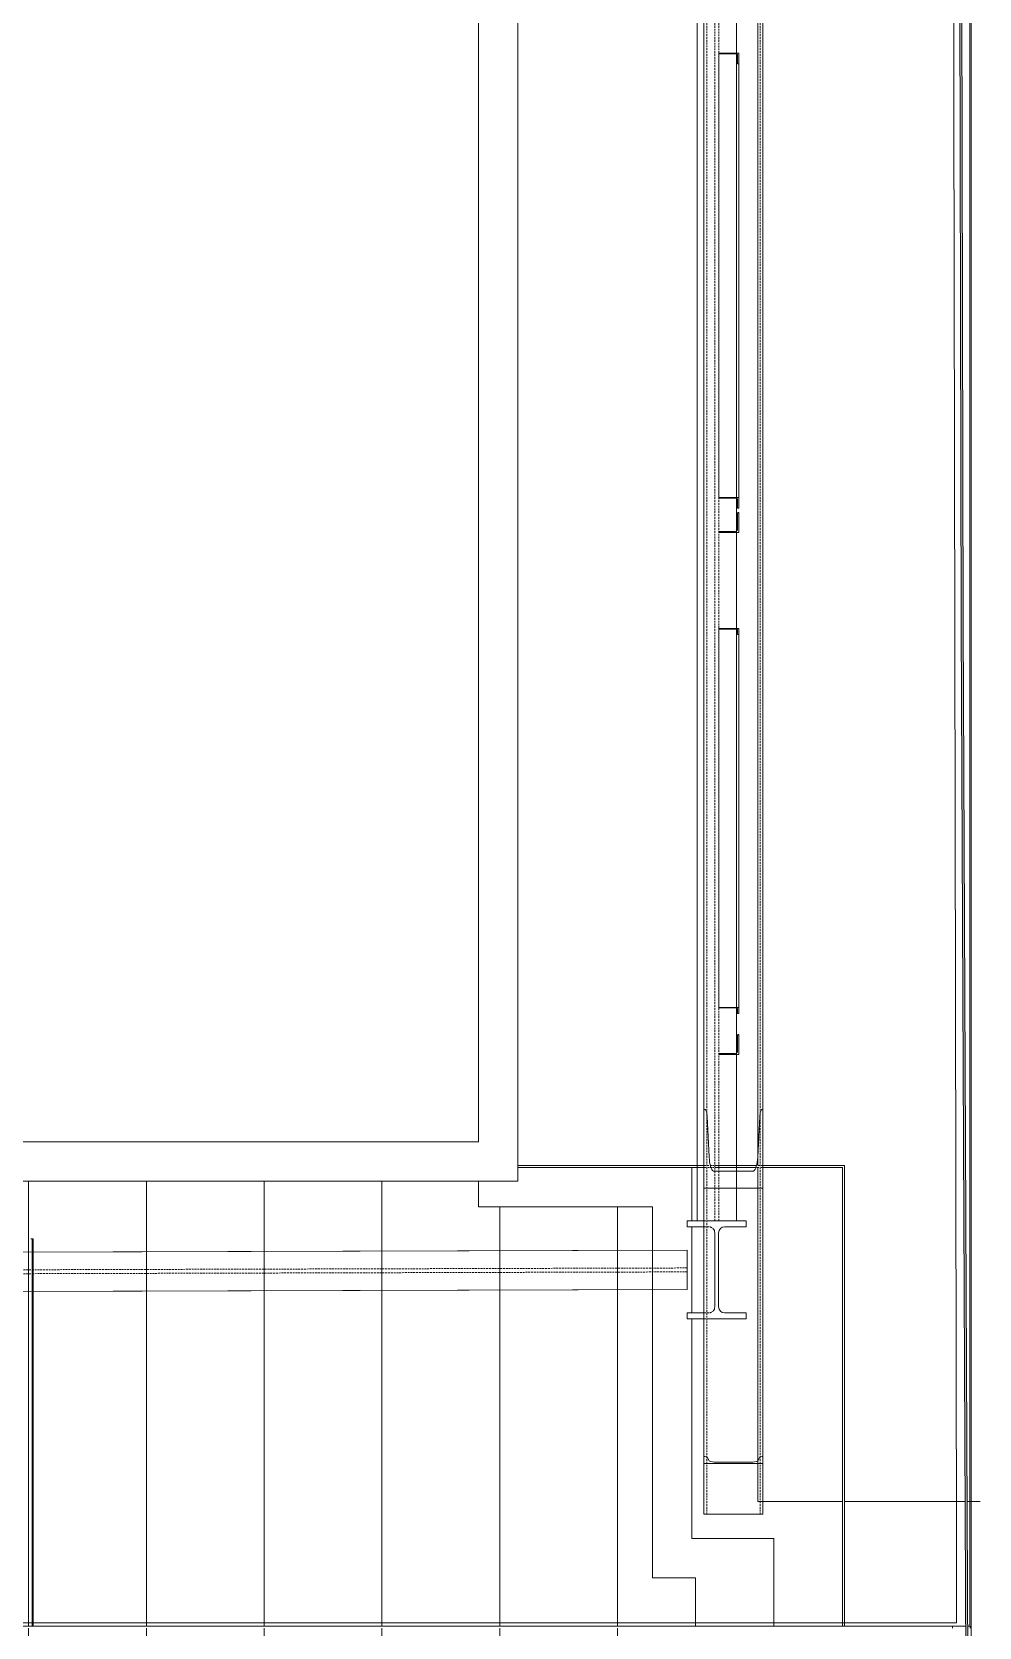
# Model space of a CAD drawing. Header units: centimetres. Extents: x -13617 to -9515, y -261 to 6553.
# Drawn here: x -12722.6 to -12481.3, y 4676.5 to 5082.7 of the extents above; entities that cross this region are included whole.
import ezdxf

# ---------------------------------------------------------------- set-up
doc = ezdxf.new("R2010")
doc.units = ezdxf.units.CM
for name, pattern in [('_Overhead', [0.47625, 0.3175, -0.15875]), ('_Overhead_2_', [0.47625, 0.3175, -0.15875]), ('Hidden', [0.714375, 0.47625, -0.238125])]:
    doc.linetypes.add(name, pattern=pattern)
for name, color, linetype, lineweight in [('A-CLNG', 7, 'Continuous', 9), ('A-CLNG-PATT', 7, 'Continuous', 9), ('A-FLOR', 7, 'Continuous', 9), ('A-GENM', 7, 'Continuous', 9), ('A-WALL', 7, 'Continuous', 9), ('A-WALL-PATT', 7, 'Continuous', 35), ('I-WALL', 7, 'Continuous', 9), ('S-BEAM', 7, 'Continuous', 9), ('S-COLS', 7, 'Continuous', 9)]:
    doc.layers.add(name, color=color, linetype=linetype, lineweight=lineweight)

# ---------------------------------------------------------------- blocks, each defined once
blk = doc.blocks.new('Costanera Perfil Z - Parametrizado - Costanera Perfil Z - Parametrizado-1749030-Planta patio maniobras')
at = {"layer": 'S-BEAM', "color": 254, "true_color": 0xcccccc}
for p, q in [((8.34, 1315.69), (8.63, 1315.69)), ((8.63, 1315.69), (8.9, 1315.69)), ((8.9, 1315.69), (8.63, 1315.69)), ((8.63, 1315.69), (8.63, 1312.28)), ((8.63, 1312.28), (8.63, 1308.89)), ((8.9, 1315.69), (8.9, 1312.28)), ((8.9, 1312.28), (8.9, 1308.89)), ((8.63, 1308.77), (8.63, 1308.46)), ((8.63, 1308.36), (8.63, 1308.13)), ((8.63, 1308.05), (8.63, 1307.9)), ((8.9, 1308.77), (8.9, 1308.46)), ((8.9, 1308.36), (8.9, 1308.13)), ((8.9, 1308.05), (8.9, 1307.9)), ((8.63, 1307.8), (8.63, 1306.78)), ((8.63, 1306.72), (8.63, 1306.57)), ((8.63, 1306.52), (8.63, 1306.28)), ((8.63, 1306.2), (8.63, 1305.89)), ((8.63, 1305.79), (8.63, 1302.28)), ((8.9, 1307.8), (8.9, 1306.78)), ((8.9, 1306.72), (8.9, 1306.57)), ((8.9, 1306.52), (8.9, 1306.28)), ((8.9, 1306.2), (8.9, 1305.89)), ((8.9, 1305.79), (8.9, 1305.43)), ((8.9, 1305.32), (8.9, 1302.28)), ((8.63, 1302.28), (8.63, 1217.84)), ((8.9, 1302.28), (8.9, 1217.84)), ((8.63, 1217.84), (8.63, 1217.04)), ((8.9, 1217.84), (8.9, 1217.04))]:
    blk.add_line(p, q, dxfattribs=at)
blk = doc.blocks.new('Costaneras Perfil C - 50 x 250-1666462-Planta patio maniobras')
at = {"layer": 'S-BEAM', "color": 254, "true_color": 0xcccccc}
for p, q in [((-3019.72, -12.2), (-1324.2, -12.2)), ((-1324.2, -12.2), (-3019.72, -12.2)), ((-3019.72, -12.5), (-1619.81, -12.5)), ((-1619.81, -12.5), (-3019.72, -12.5))]:
    blk.add_line(p, q, dxfattribs=at)
blk = doc.blocks.new('M_W Shapes - 150 x 250-V101-Planta patio maniobras')
at = {"layer": 'S-BEAM', "color": 254, "true_color": 0xcccccc}
for p, q in [((167.27, 5), (342.21, 5)), ((167.41, 5), (342.21, 5)), ((175.6, 5), (175.33, 5)), ((175.33, 5), (175.6, 5)), ((342.21, 5), (175.6, 5)), ((175.6, 5), (342.21, 5)), ((342.21, 5), (342.21, 2.48)), ((342.21, 2.48), (342.21, 5)), ((342.21, 5), (342.21, 1.1)), ((342.21, 1.1), (342.21, 5)), ((342.21, 2.48), (342.21, 0.5)), ((342.21, 2.48), (342.21, 0.5)), ((342.21, 1.08), (342.21, 0.57)), ((342.21, 0.57), (342.21, 1.08)), ((342.21, 0.5), (342.21, -0.5)), ((342.21, -0.5), (342.21, 0.5)), ((342.21, -0.5), (342.21, -0.57)), ((342.21, -0.5), (342.21, -0.57)), ((342.21, -0.57), (342.21, -5)), ((342.21, -0.57), (342.21, -0.77)), ((342.21, -0.57), (342.21, -0.77)), ((342.21, -5), (342.21, -0.57)), ((342.21, -0.77), (342.21, -1.08)), ((342.21, -0.77), (342.21, -1.08)), ((342.21, -1.08), (342.21, -2.48)), ((342.21, -1.08), (342.21, -1.49)), ((342.21, -1.49), (342.21, -2.48)), ((342.21, -5), (342.21, -2.48)), ((342.21, -2.48), (342.21, -5)), ((167.24, -5), (342.21, -5)), ((167.38, -5), (342.21, -5)), ((175.3, -5), (175.57, -5)), ((175.3, -5), (175.57, -5)), ((175.57, -5), (342.21, -5)), ((175.57, -5), (342.21, -5))]:
    blk.add_line(p, q, dxfattribs=at)
at = {"layer": 'S-BEAM', "color": 254, "linetype": 'Hidden', "true_color": 0xcccccc}
for p, q in [((342.21, 0.5), (167.26, 0.5)), ((342.21, -0.5), (167.25, -0.5))]:
    blk.add_line(p, q, dxfattribs=at)
blk = doc.blocks.new('M_W Shapes - 150 x 250-V102-Planta patio maniobras')
at = {"layer": 'S-BEAM', "color": 254, "true_color": 0xcccccc}
for p, q in [((-324.13, 5), (-324.13, 3.24)), ((-324.13, 3.24), (-324.13, 5)), ((-324.13, 5), (-324.13, 3.24)), ((-324.13, 3.24), (-324.13, 5)), ((-310.59, 5), (-324.13, 5)), ((-324.13, 5), (324.13, 5)), ((-324.13, 5), (324.13, 5)), ((-324.13, 5), (-310.59, 5)), ((324.13, 5), (-310.09, 5)), ((-310.09, 5), (324.13, 5)), ((-324.13, 3.24), (-324.13, 3.06)), ((-324.13, 3.06), (-324.13, 3.24)), ((-324.13, 3.24), (-324.13, 3.06)), ((-324.13, 3.06), (-324.13, 3.24)), ((-324.13, 3.05), (-324.13, 2.92)), ((-324.13, 2.92), (-324.13, 3.05)), ((-324.13, 3.05), (-324.13, 2.92)), ((-324.13, 2.92), (-324.13, 3.05)), ((-324.13, 2.9), (-324.13, 2.78)), ((-324.13, 2.78), (-324.13, 2.9)), ((-324.13, 2.9), (-324.13, 2.78)), ((-324.13, 2.78), (-324.13, 2.9)), ((-324.13, 2.44), (-324.13, 1.97)), ((-324.13, 1.97), (-324.13, 2.44)), ((-324.13, 1.97), (-324.13, 2.44)), ((-324.13, 1.97), (-324.13, 2.44)), ((-324.13, 1.82), (-324.13, 1.69)), ((-324.13, 1.69), (-324.13, 1.82)), ((-324.13, 1.68), (-324.13, 1.82)), ((-324.13, 1.68), (-324.13, 1.82)), ((-324.13, 1.67), (-324.13, 1.49)), ((-324.13, 1.49), (-324.13, 1.67)), ((-324.13, 1.49), (-324.13, 1.66)), ((-324.13, 1.49), (-324.13, 1.66)), ((-324.13, 1.46), (-324.13, 1.24)), ((-324.13, 1.24), (-324.13, 1.46)), ((-324.13, 1.23), (-324.13, 1.46)), ((-324.13, 1.23), (-324.13, 1.46)), ((-324.13, 1.21), (-324.13, 0.96)), ((-324.13, 0.96), (-324.13, 1.21)), ((-324.13, 0.95), (-324.13, 1.2)), ((-324.13, 1.08), (-324.13, 1.2)), ((-324.13, 0.95), (-324.13, 1.08)), ((-324.13, 0.93), (-324.13, 0.77)), ((-324.13, 0.77), (-324.13, 0.93)), ((-324.13, 0.77), (-324.13, 0.92)), ((-324.13, 0.77), (-324.13, 0.92)), ((-324.13, 0.5), (-324.13, 0.57)), ((-324.13, 0.5), (-324.13, 0.57)), ((-324.13, 0.5), (-324.13, -0.5)), ((-324.13, -0.5), (-324.13, 0.5)), ((-324.13, -0.57), (-324.13, -0.5)), ((-324.13, -0.57), (-324.13, -0.5)), ((-324.13, -0.57), (-324.13, -1.05)), ((-324.13, -0.77), (-324.13, -0.57)), ((-324.13, -0.77), (-324.13, -0.57)), ((-324.13, -1.05), (-324.13, -0.57)), ((-324.13, -1.04), (-324.13, -0.77)), ((-324.13, -1.04), (-324.13, -0.77)), ((-324.13, -1.08), (-324.13, -1.04)), ((-324.13, -1.08), (-324.13, -1.04)), ((-324.13, -1.08), (-324.13, -5)), ((-324.13, -2.48), (-324.13, -1.08)), ((-324.13, -1.97), (-324.13, -1.08)), ((-324.13, -5), (-324.13, -1.08)), ((-324.13, -2.48), (-324.13, -1.97)), ((-324.13, -5), (-324.13, -2.48)), ((-324.13, -2.48), (-324.13, -5)), ((-324.13, -5), (-311.52, -5)), ((-324.13, -5), (-311.52, -5)), ((-324.13, -5), (-311.52, -5)), ((-324.13, -5), (-311.52, -5)), ((-311.52, -5), (-281.82, -5)), ((-311.52, -5), (-281.82, -5)), ((-311.52, -5), (-310.59, -5)), ((-311.52, -5), (-310.59, -5)), ((-310.09, -5), (-281.82, -5)), ((-310.09, -5), (-281.82, -5)), ((-281.82, -5), (-281.61, -5)), ((-281.82, -5), (-281.61, -5)), ((-281.82, -5), (-281.61, -5)), ((-281.82, -5), (-281.61, -5)), ((-281.55, -5), (-281.43, -5)), ((-281.55, -5), (-281.43, -5)), ((-281.55, -5), (-281.43, -5)), ((-281.55, -5), (-281.43, -5)), ((-281.43, -5), (-269.87, -5)), ((-281.43, -5), (-269.87, -5)), ((-281.43, -5), (-269.87, -5)), ((-281.43, -5), (-269.87, -5)), ((-269.81, -5), (-173.35, -5)), ((-269.81, -5), (-173.35, -5)), ((-269.81, -5), (-173.35, -5)), ((-269.81, -5), (-173.35, -5)), ((-173.35, -5), (-148.9, -5)), ((-173.35, -5), (-148.9, -5)), ((-173.35, -5), (-148.9, -5)), ((-173.35, -5), (-148.9, -5)), ((-148.9, -5), (-148.69, -5)), ((-148.9, -5), (-148.69, -5)), ((-148.9, -5), (-148.69, -5)), ((-148.9, -5), (-148.69, -5)), ((-148.63, -5), (-148.5, -5)), ((-148.63, -5), (-148.5, -5)), ((-148.63, -5), (-148.5, -5)), ((-148.63, -5), (-148.5, -5)), ((-148.5, -5), (-140.08, -5)), ((-148.5, -5), (-140.08, -5)), ((-148.5, -5), (-140.08, -5)), ((-148.5, -5), (-140.08, -5)), ((-139.97, -5), (-26.84, -5)), ((-139.97, -5), (-26.84, -5)), ((-139.97, -5), (-26.84, -5)), ((-139.97, -5), (-26.84, -5)), ((-26.84, -5), (-15.98, -5)), ((-26.84, -5), (-15.98, -5)), ((-26.84, -5), (-15.98, -5)), ((-26.84, -5), (-15.98, -5))]:
    blk.add_line(p, q, dxfattribs=at)
at = {"layer": 'S-BEAM', "color": 254, "linetype": 'Hidden', "true_color": 0xcccccc}
for p, q in [((-311.52, 0.5), (-324.13, 0.5)), ((282.29, 0.5), (-311.52, 0.5)), ((-311.52, -0.5), (-324.13, -0.5)), ((282.29, -0.5), (-311.52, -0.5))]:
    blk.add_line(p, q, dxfattribs=at)
blk = doc.blocks.new('C Shapes - C8x16-1788137-Planta patio maniobras')
at = {"layer": 'S-BEAM', "color": 254, "true_color": 0xcccccc}
for p, q in [((-12551.37, 4808.32), (-12551.37, 5370.67)), ((-12551.37, 5370.67), (-12551.37, 4808.32)), ((-12536.37, 5370.67), (-12536.37, 4808.32)), ((-12536.37, 5370.67), (-12536.37, 4808.32)), ((-12551.37, 4718.16), (-12551.37, 4808.32)), ((-12551.37, 4808.32), (-12551.37, 4718.16)), ((-12536.37, 4808.32), (-12536.37, 4718.16)), ((-12536.37, 4808.32), (-12536.37, 4718.16)), ((-12551.37, 4705.23), (-12551.37, 4718.16)), ((-12551.37, 4718.16), (-12551.37, 4705.23)), ((-12536.37, 4718.16), (-12536.37, 4705.23)), ((-12536.37, 4718.16), (-12536.37, 4705.23)), ((-12551.37, 4705.23), (-12550.79, 4705.23)), ((-12551.2, 4705.23), (-12551.37, 4705.23)), ((-12551.2, 4705.23), (-12550.57, 4705.23)), ((-12550.57, 4705.23), (-12550.05, 4705.23)), ((-12550.05, 4705.23), (-12550.57, 4705.23)), ((-12548.8, 4705.23), (-12550.05, 4705.23)), ((-12549.97, 4705.23), (-12538, 4705.23)), ((-12538.94, 4705.23), (-12548.8, 4705.23)), ((-12537.68, 4705.23), (-12538.94, 4705.23)), ((-12537.91, 4705.23), (-12537.77, 4705.23)), ((-12537.68, 4705.23), (-12537.17, 4705.23)), ((-12537.17, 4705.23), (-12537.68, 4705.23)), ((-12537.17, 4705.23), (-12536.54, 4705.23)), ((-12536.95, 4705.23), (-12536.37, 4705.23)), ((-12536.37, 4705.23), (-12536.54, 4705.23))]:
    blk.add_line(p, q, dxfattribs=at)
at = {"layer": 'S-BEAM', "color": 254, "linetype": 'Hidden', "true_color": 0xcccccc}
for p, q in [((-12550.66, 4807.31), (-12550.66, 5371.68)), ((-12537.08, 4807.31), (-12537.08, 5371.68)), ((-12550.66, 4789.57), (-12550.66, 4807.21)), ((-12537.08, 4789.57), (-12537.08, 4807.21)), ((-12550.66, 4718.16), (-12550.66, 4789.45)), ((-12537.08, 4718.16), (-12537.08, 4789.45)), ((-12550.66, 4705.23), (-12550.66, 4718.16)), ((-12537.08, 4705.23), (-12537.08, 4718.16))]:
    blk.add_line(p, q, dxfattribs=at)
blk = doc.blocks.new('M_L Equal Angles - L51X51X3_2-V103-Planta patio maniobras')
at = {"layer": 'S-BEAM', "color": 254, "true_color": 0xcccccc}
for p, q in [((-12542.83, 4956.16), (-12542.83, 4960.13)), ((-12542.83, 4960.13), (-12542.83, 4956.16)), ((-12542.67, 4960.29), (-12542.51, 4960.29)), ((-12542.51, 4960.29), (-12542.67, 4960.29)), ((-12542.51, 4960.29), (-12542.51, 4955.21)), ((-12542.51, 4955.21), (-12542.51, 4960.29)), ((-12547.43, 4955.53), (-12543.46, 4955.53)), ((-12543.46, 4955.53), (-12547.43, 4955.53)), ((-12547.59, 4955.21), (-12547.59, 4955.37)), ((-12547.59, 4955.37), (-12547.59, 4955.21)), ((-12542.51, 4955.21), (-12547.59, 4955.21)), ((-12547.59, 4955.21), (-12542.51, 4955.21))]:
    blk.add_line(p, q, dxfattribs=at)
for centre, radius, start, end in [((-12542.67, 4960.13), 0.159, 90, 180), ((-12542.67, 4960.13), 0.159, 165, 180), ((-12542.67, 4960.13), 0.159, 90, 165), ((-12547.43, 4955.37), 0.159, 90, 180), ((-12547.43, 4955.37), 0.159, 105, 180), ((-12547.43, 4955.37), 0.159, 90, 105), ((-12543.46, 4956.16), 0.635, 270, 0), ((-12543.46, 4956.16), 0.635, 270, 315), ((-12543.46, 4956.16), 0.635, 315, 0)]:
    blk.add_arc(centre, radius, start, end, dxfattribs=at)
blk = doc.blocks.new('M_L Equal Angles - L51X51X3_2-1788159-Planta patio maniobras')
at = {"layer": 'S-BEAM', "color": 254, "true_color": 0xcccccc}
for p, q in [((-13242.79, 4823.24), (-13242.79, 4827.21)), ((-13242.79, 4827.21), (-13242.79, 4823.24)), ((-13242.63, 4827.37), (-13242.47, 4827.37)), ((-13242.47, 4827.37), (-13242.63, 4827.37)), ((-13242.47, 4827.37), (-13242.47, 4822.29)), ((-13242.47, 4822.29), (-13242.47, 4827.37)), ((-13247.55, 4822.29), (-13247.55, 4822.45)), ((-13247.55, 4822.45), (-13247.55, 4822.29)), ((-13242.47, 4822.29), (-13247.55, 4822.29)), ((-13247.55, 4822.29), (-13242.47, 4822.29)), ((-13247.39, 4822.61), (-13243.42, 4822.61)), ((-13243.42, 4822.61), (-13247.39, 4822.61))]:
    blk.add_line(p, q, dxfattribs=at)
for centre, radius, start, end in [((-13242.63, 4827.21), 0.159, 90, 180), ((-13242.63, 4827.21), 0.159, 165, 180), ((-13242.63, 4827.21), 0.159, 90, 165), ((-13247.39, 4822.45), 0.159, 90, 180), ((-13247.39, 4822.45), 0.159, 105, 180), ((-13247.39, 4822.45), 0.159, 90, 105), ((-13243.42, 4823.24), 0.635, 270, 0), ((-13243.42, 4823.24), 0.635, 270, 0)]:
    blk.add_arc(centre, radius, start, end, dxfattribs=at)
blk = doc.blocks.new('M_L Equal Angles - L51X51X3_2-1788162-Planta patio maniobras')
at = {"layer": 'S-BEAM', "color": 254, "true_color": 0xcccccc}
for p, q in [((-13247.55, 5077.19), (-13247.55, 5077.27)), ((-13247.55, 5077.27), (-13242.47, 5077.27)), ((-13247.55, 5077.27), (-13247.55, 4964.14)), ((-13243.42, 5077.1), (-13247.39, 5077.1)), ((-13242.79, 5074.66), (-13242.79, 5076.76)), ((-13242.47, 5074.57), (-13242.63, 5074.57)), ((-13242.47, 5077.27), (-13242.47, 5074.57)), ((-13242.47, 4964.14), (-13242.47, 5077.27)), ((-13242.47, 4961.44), (-13242.47, 5074.57)), ((-13242.47, 4964.14), (-13247.55, 4964.14)), ((-13247.55, 4964.14), (-13247.55, 4964.05)), ((-13247.39, 4963.97), (-13243.42, 4963.97)), ((-13242.79, 4963.63), (-13242.79, 4961.52)), ((-13242.47, 4961.44), (-13242.47, 4964.14)), ((-13242.63, 4961.44), (-13242.47, 4961.44))]:
    blk.add_line(p, q, dxfattribs=at)
for centre, major_axis, start_param, end_param in [((-13247.39, 5077.19), (0.159, 0), 3.141593, 4.712389), ((-13243.42, 5076.76), (0.635, 0), 0, 1.570796), ((-13242.63, 5074.66), (0.159, 0), 3.141593, 4.712389), ((-13247.39, 4964.05), (0.159, 0), 3.141593, 4.712389), ((-13243.42, 4963.63), (0.635, 0), 0, 1.570796), ((-13242.63, 4961.52), (0.159, 0), 3.141593, 4.712389)]:
    blk.add_ellipse(centre, major_axis=major_axis, ratio=0.531177, start_param=start_param, end_param=end_param, dxfattribs=at)
blk = doc.blocks.new('M_L Equal Angles - L51X51X3_2-1788163-Planta patio maniobras')
at = {"layer": 'S-BEAM', "color": 254, "true_color": 0xcccccc}
for p, q in [((-13247.55, 4930.71), (-13247.55, 4930.75)), ((-13247.55, 4930.75), (-13242.47, 4930.75)), ((-13247.55, 4930.75), (-13247.55, 4834.3)), ((-13243.42, 4930.66), (-13247.39, 4930.66)), ((-13242.79, 4929.28), (-13242.79, 4930.47)), ((-13242.47, 4929.24), (-13242.63, 4929.24)), ((-13242.47, 4930.75), (-13242.47, 4929.24)), ((-13242.47, 4834.3), (-13242.47, 4930.75)), ((-13242.47, 4832.78), (-13242.47, 4929.24)), ((-13242.47, 4834.3), (-13247.55, 4834.3)), ((-13247.55, 4834.3), (-13247.55, 4834.26)), ((-13247.39, 4834.21), (-13243.42, 4834.21)), ((-13242.79, 4834.02), (-13242.79, 4832.83)), ((-13242.47, 4832.78), (-13242.47, 4834.3)), ((-13242.63, 4832.78), (-13242.47, 4832.78))]:
    blk.add_line(p, q, dxfattribs=at)
for centre, major_axis, start_param, end_param in [((-13247.39, 4930.71), (0.159, 0), 3.141593, 4.712389), ((-13243.42, 4930.47), (0.635, 0), 0, 1.570796), ((-13242.63, 4929.28), (0.159, 0), 3.141593, 4.712389), ((-13247.39, 4834.26), (0.159, 0), 3.141593, 4.712389), ((-13243.42, 4834.02), (0.635, 0), 0, 1.570796), ((-13242.63, 4832.83), (0.159, 0), 3.141593, 4.712389)]:
    blk.add_ellipse(centre, major_axis=major_axis, ratio=0.299116, start_param=start_param, end_param=end_param, dxfattribs=at)
blk = doc.blocks.new('M_W Shapes - 150 x 250-V109-Planta patio maniobras')
at = {"layer": 'S-BEAM', "color": 254, "true_color": 0xcccccc}
for p, q in [((342.21, 5), (7.9, 5)), ((7.9, 5), (342.21, 5)), ((7.9, 5), (342.21, 5)), ((7.9, 5), (342.21, 5)), ((342.21, 5), (342.21, 2.48)), ((342.21, 2.48), (342.21, 5)), ((342.21, 5), (342.21, -5)), ((342.21, 1.1), (342.21, 5)), ((342.21, 2.48), (342.21, 0.5)), ((342.21, 2.48), (342.21, 0.5)), ((342.21, 0.57), (342.21, 1.08)), ((342.21, -0.5), (342.21, 0.5)), ((342.21, -0.5), (342.21, -2.48)), ((342.21, -0.5), (342.21, -2.48)), ((342.21, -5), (342.21, -0.57)), ((342.21, -5), (342.21, -2.48)), ((342.21, -2.48), (342.21, -5)), ((7.88, -5), (342.21, -5)), ((7.88, -5), (342.21, -5)), ((7.88, -5), (342.21, -5)), ((7.88, -5), (342.21, -5))]:
    blk.add_line(p, q, dxfattribs=at)
at = {"layer": 'S-BEAM', "color": 254, "linetype": 'Hidden', "true_color": 0xcccccc}
for p, q in [((342.21, 0.5), (7.89, 0.5)), ((342.21, -0.5), (7.89, -0.5))]:
    blk.add_line(p, q, dxfattribs=at)
blk = doc.blocks.new('M_W Shapes - 150 x 250-V110-Planta patio maniobras')
at = {"layer": 'S-BEAM', "color": 254, "true_color": 0xcccccc}
for p, q in [((-324.13, 5), (-324.13, 3.24)), ((-324.13, 3.24), (-324.13, 5)), ((-324.13, 5), (-324.13, 3.24)), ((-324.13, 3.24), (-324.13, 5)), ((324.13, 5), (-324.13, 5)), ((-324.13, 5), (324.13, 5)), ((-324.13, 5), (324.13, 5)), ((-324.13, 5), (324.13, 5)), ((-324.13, 3.24), (-324.13, 3.06)), ((-324.13, 3.06), (-324.13, 3.24)), ((-324.13, 3.24), (-324.13, 3.06)), ((-324.13, 3.06), (-324.13, 3.24)), ((-324.13, 3.05), (-324.13, 2.92)), ((-324.13, 2.92), (-324.13, 3.05)), ((-324.13, 3.05), (-324.13, 2.92)), ((-324.13, 2.92), (-324.13, 3.05)), ((-324.13, 2.9), (-324.13, 2.78)), ((-324.13, 2.78), (-324.13, 2.9)), ((-324.13, 2.9), (-324.13, 2.78)), ((-324.13, 2.78), (-324.13, 2.9)), ((-324.13, 2.44), (-324.13, 1.97)), ((-324.13, 1.92), (-324.13, 2.44)), ((-324.13, 1.97), (-324.13, 2.44)), ((-324.13, 1.97), (-324.13, 2.44)), ((-324.13, 1.82), (-324.13, 1.69)), ((-324.13, 1.69), (-324.13, 1.82)), ((-324.13, 1.68), (-324.13, 1.82)), ((-324.13, 1.68), (-324.13, 1.82)), ((-324.13, 1.67), (-324.13, 1.49)), ((-324.13, 1.49), (-324.13, 1.67)), ((-324.13, 1.49), (-324.13, 1.66)), ((-324.13, 1.49), (-324.13, 1.66)), ((-324.13, 1.46), (-324.13, 1.24)), ((-324.13, 1.24), (-324.13, 1.46)), ((-324.13, 1.23), (-324.13, 1.46)), ((-324.13, 1.23), (-324.13, 1.46)), ((-324.13, 1.21), (-324.13, 0.96)), ((-324.13, 0.96), (-324.13, 1.21)), ((-324.13, 0.95), (-324.13, 1.2)), ((-324.13, 1.08), (-324.13, 1.2)), ((-324.13, 0.95), (-324.13, 1.08)), ((-324.13, 0.93), (-324.13, 0.77)), ((-324.13, -5), (-324.13, 0.93)), ((-324.13, 0.77), (-324.13, 0.92)), ((-324.13, 0.77), (-324.13, 0.92)), ((-324.13, 0.5), (-324.13, 0.57)), ((-324.13, 0.5), (-324.13, 0.57)), ((-324.13, 0.5), (-324.13, -0.5)), ((-324.13, -0.57), (-324.13, -0.5)), ((-324.13, -0.57), (-324.13, -0.5)), ((-324.13, -0.57), (-324.13, -1.05)), ((-324.13, -0.77), (-324.13, -0.57)), ((-324.13, -0.77), (-324.13, -0.57)), ((-324.13, -1.04), (-324.13, -0.77)), ((-324.13, -1.04), (-324.13, -0.77)), ((-324.13, -1.08), (-324.13, -1.04)), ((-324.13, -1.08), (-324.13, -1.04)), ((-324.13, -1.08), (-324.13, -5)), ((-324.13, -1.97), (-324.13, -1.08)), ((-324.13, -1.49), (-324.13, -1.08)), ((-324.13, -1.97), (-324.13, -1.49)), ((-324.13, -2.48), (-324.13, -1.97)), ((-324.13, -2.48), (-324.13, -1.97)), ((-324.13, -5), (-324.13, -2.48)), ((-324.13, -2.48), (-324.13, -5)), ((-324.13, -5), (-311.52, -5)), ((-324.13, -5), (-311.52, -5)), ((-324.13, -5), (-311.52, -5)), ((-324.13, -5), (-311.52, -5)), ((-311.52, -5), (-281.82, -5)), ((-311.52, -5), (-281.82, -5)), ((-311.52, -5), (-281.82, -5)), ((-311.52, -5), (-281.82, -5)), ((-281.82, -5), (-281.61, -5)), ((-281.82, -5), (-281.61, -5)), ((-281.82, -5), (-281.61, -5)), ((-281.82, -5), (-281.61, -5)), ((-281.55, -5), (-281.43, -5)), ((-281.55, -5), (-281.43, -5)), ((-281.55, -5), (-281.43, -5)), ((-281.55, -5), (-281.43, -5)), ((-281.43, -5), (-269.87, -5)), ((-281.43, -5), (-269.87, -5)), ((-281.43, -5), (-269.87, -5)), ((-281.43, -5), (-269.87, -5)), ((-269.81, -5), (-173.35, -5)), ((-269.81, -5), (-173.35, -5)), ((-269.81, -5), (-173.35, -5)), ((-269.81, -5), (-173.35, -5)), ((-173.35, -5), (-148.9, -5)), ((-173.35, -5), (-148.9, -5)), ((-173.35, -5), (-148.9, -5)), ((-173.35, -5), (-148.9, -5)), ((-148.9, -5), (-148.69, -5)), ((-148.9, -5), (-148.69, -5)), ((-148.9, -5), (-148.69, -5)), ((-148.9, -5), (-148.69, -5)), ((-148.63, -5), (-148.5, -5)), ((-148.63, -5), (-148.5, -5)), ((-148.63, -5), (-148.5, -5)), ((-148.63, -5), (-148.5, -5)), ((-148.5, -5), (-140.08, -5)), ((-148.5, -5), (-140.08, -5)), ((-148.5, -5), (-140.08, -5)), ((-148.5, -5), (-140.08, -5)), ((-139.97, -5), (-26.84, -5)), ((-139.97, -5), (-26.84, -5)), ((-139.97, -5), (-26.84, -5)), ((-139.97, -5), (-26.84, -5)), ((-26.84, -5), (-15.98, -5)), ((-26.84, -5), (-15.98, -5)), ((-26.84, -5), (-15.98, -5)), ((-26.84, -5), (-15.98, -5))]:
    blk.add_line(p, q, dxfattribs=at)
at = {"layer": 'S-BEAM', "color": 254, "linetype": 'Hidden', "true_color": 0xcccccc}
for p, q in [((-311.52, 0.5), (-324.13, 0.5)), ((282.29, 0.5), (-311.52, 0.5)), ((-311.52, -0.5), (-324.13, -0.5)), ((282.29, -0.5), (-311.52, -0.5))]:
    blk.add_line(p, q, dxfattribs=at)
blk = doc.blocks.new('PQ_RVR_EST-01_ZZ_ZZ_MO_T_A_rvt-1-Planta patio maniobras')
at = {"layer": 'S-BEAM', "color": 254, "lineweight": 18, "true_color": 0xcccccc}
for p, q in [((-12551.2, 4808.32), (-12551.37, 4808.32)), ((-12551.37, 4808.32), (-12551.37, 4788.26)), ((-12550.05, 4796.14), (-12550.57, 4806.54)), ((-12537.17, 4806.54), (-12537.68, 4796.14)), ((-12536.37, 4808.32), (-12536.54, 4808.32)), ((-12536.37, 4788.26), (-12536.37, 4808.32)), ((-12538.94, 4792.59), (-12548.8, 4792.59)), ((-12551.37, 4788.26), (-12536.37, 4788.26))]:
    blk.add_line(p, q, dxfattribs=at)
at = {"layer": 'S-BEAM', "color": 254, "true_color": 0xcccccc}
for p, q in [((-12551.37, 4808.32), (-12551.37, 4719.95)), ((-12536.37, 4808.32), (-12536.37, 4719.95)), ((-12551.37, 4788.26), (-12551.37, 4718.16)), ((-12536.37, 4718.16), (-12536.37, 4788.26)), ((-12551.37, 4718.16), (-12551.37, 4719.95)), ((-12551.37, 4719.95), (-12551.2, 4719.95)), ((-12536.54, 4719.95), (-12536.37, 4719.95)), ((-12536.37, 4719.95), (-12536.37, 4718.16)), ((-12536.37, 4718.16), (-12551.37, 4718.16)), ((-12550.57, 4719.79), (-12550.05, 4718.86)), ((-12548.8, 4718.55), (-12538.94, 4718.55)), ((-12537.68, 4718.86), (-12537.17, 4719.79))]:
    blk.add_line(p, q, dxfattribs=at)
at = {"layer": 'S-BEAM', "color": 254, "lineweight": 18, "true_color": 0xcccccc, "flags": 128}
for points in [[(-12550.57, 4806.54), (-12550.59, 4806.86), (-12550.63, 4807.17), (-12550.69, 4807.45), (-12550.75, 4807.7), (-12550.83, 4807.91), (-12550.91, 4808.09), (-12551, 4808.21), (-12551.1, 4808.29), (-12551.2, 4808.32)], [(-12536.54, 4808.32), (-12536.64, 4808.29), (-12536.73, 4808.21), (-12536.83, 4808.09), (-12536.91, 4807.91), (-12536.99, 4807.7), (-12537.05, 4807.45), (-12537.1, 4807.17), (-12537.14, 4806.86), (-12537.17, 4806.54)], [(-12548.8, 4792.59), (-12548.99, 4792.64), (-12549.19, 4792.79), (-12549.37, 4793.05), (-12549.54, 4793.39), (-12549.69, 4793.82), (-12549.82, 4794.32), (-12549.93, 4794.89), (-12550, 4795.5), (-12550.05, 4796.14)], [(-12537.68, 4796.14), (-12537.73, 4795.5), (-12537.81, 4794.89), (-12537.91, 4794.32), (-12538.04, 4793.82), (-12538.2, 4793.39), (-12538.37, 4793.05), (-12538.55, 4792.79), (-12538.74, 4792.64), (-12538.94, 4792.59)]]:
    blk.add_lwpolyline(points, dxfattribs=at)
at = {"layer": 'S-BEAM', "color": 254, "true_color": 0xcccccc}
for centre, major_axis, start_param, end_param in [((-12551.2, 4719.76), (0.636, 0), 0.165108, 1.570796), ((-12536.54, 4719.76), (0.636, 0), 1.570796, 2.976485), ((-12548.8, 4718.93), (1.27, 0), 3.306701, 4.712389), ((-12538.94, 4718.93), (1.27, 0), 4.712389, 6.118077)]:
    blk.add_ellipse(centre, major_axis=major_axis, ratio=0.299116, start_param=start_param, end_param=end_param, dxfattribs=at)
at = {"layer": 'S-COLS', "color": 253, "true_color": 0xaaaaaa}
for p, q in [((-12555.63, 4779.98), (-12551.37, 4779.98)), ((-12555.63, 4778.44), (-12555.63, 4779.98)), ((-12551.37, 4778.44), (-12555.63, 4778.44)), ((-12554.51, 4779.98), (-12553.13, 4779.98)), ((-12553.13, 4779.98), (-12551.37, 4779.98)), ((-12551.37, 4779.98), (-12551.2, 4779.98)), ((-12551.37, 4779.98), (-12551.2, 4779.98)), ((-12551.2, 4778.44), (-12551.37, 4778.44)), ((-12551.18, 4779.98), (-12551.05, 4779.98)), ((-12551.18, 4779.98), (-12551.05, 4779.98)), ((-12551.05, 4778.44), (-12551.18, 4778.44)), ((-12551.04, 4779.98), (-12550.91, 4779.98)), ((-12551.04, 4779.98), (-12550.91, 4779.98)), ((-12550.91, 4778.44), (-12551.04, 4778.44)), ((-12550.57, 4779.98), (-12550.1, 4779.98)), ((-12550.57, 4779.98), (-12550.05, 4779.98)), ((-12550.15, 4778.44), (-12550.57, 4778.44)), ((-12549.95, 4779.98), (-12549.82, 4779.98)), ((-12549.95, 4779.98), (-12549.82, 4779.98)), ((-12549.8, 4779.98), (-12549.62, 4779.98)), ((-12549.8, 4779.98), (-12549.62, 4779.98)), ((-12549.6, 4779.98), (-12549.37, 4779.98)), ((-12549.6, 4779.98), (-12549.37, 4779.98)), ((-12549.34, 4779.98), (-12549.09, 4779.98)), ((-12549.34, 4779.98), (-12549.09, 4779.98)), ((-12549.06, 4779.98), (-12548.9, 4779.98)), ((-12549.06, 4779.98), (-12540.63, 4779.98)), ((-12548.63, 4779.98), (-12547.63, 4779.98)), ((-12548.63, 4758.04), (-12548.63, 4776.92)), ((-12547.64, 4776.92), (-12547.64, 4758.04)), ((-12547.57, 4779.98), (-12547.08, 4779.98)), ((-12547.05, 4779.98), (-12543.13, 4779.98)), ((-12540.63, 4778.44), (-12546.12, 4778.44)), ((-12543.13, 4779.98), (-12540.63, 4779.98)), ((-12540.63, 4779.98), (-12540.63, 4778.44)), ((-12555.63, 4756.52), (-12551.37, 4756.52)), ((-12555.63, 4754.98), (-12555.63, 4756.52)), ((-12551.37, 4756.52), (-12551.2, 4756.52)), ((-12551.19, 4756.52), (-12551.05, 4756.52)), ((-12551.04, 4756.52), (-12550.91, 4756.52)), ((-12550.57, 4756.52), (-12550.15, 4756.52)), ((-12546.12, 4756.52), (-12540.63, 4756.52)), ((-12540.63, 4756.52), (-12540.63, 4754.98)), ((-12551.37, 4754.98), (-12555.63, 4754.98)), ((-12551.2, 4754.98), (-12551.37, 4754.98)), ((-12551.05, 4754.98), (-12551.19, 4754.98)), ((-12550.91, 4754.98), (-12551.04, 4754.98)), ((-12550.05, 4754.98), (-12550.57, 4754.98)), ((-12549.82, 4754.98), (-12549.96, 4754.98)), ((-12549.62, 4754.98), (-12549.81, 4754.98)), ((-12549.37, 4754.98), (-12549.6, 4754.98)), ((-12549.09, 4754.98), (-12549.35, 4754.98)), ((-12540.63, 4754.98), (-12549.07, 4754.98))]:
    blk.add_line(p, q, dxfattribs=at)
for centre, start, end in [((-12550.15, 4776.92), 77.1351, 82.3818), ((-12550.15, 4776.92), 69.1246, 76.3729), ((-12550.15, 4776.92), 60, 68.1944), ((-12550.15, 4776.92), 44.0397, 57.669), ((-12550.15, 4776.92), 0, 42.5332), ((-12546.12, 4776.92), 90, 180), ((-12550.15, 4758.04), 277.4536, 282.8649), ((-12550.15, 4758.04), 283.4005, 290.8754), ((-12550.15, 4758.04), 291.5302, 300), ((-12550.15, 4758.04), 301.911, 315.9603), ((-12550.15, 4758.04), 317.0341, 0), ((-12546.12, 4758.04), 180, 270)]:
    blk.add_arc(centre, 1.52, start, end, dxfattribs=at)
at = {"layer": 'S-BEAM', "color": 254, "linetype": '_Overhead', "lineweight": 9, "true_color": 0xd4d4d4}
for name, p, rotation in [('Costaneras Perfil C - 50 x 250-1666462-Planta patio maniobras', (-12471.13, 3056.96), 270), ('M_W Shapes - 150 x 250-V102-Planta patio maniobras', (-12548.13, 5104.11), 89.99999999999986), ('M_W Shapes - 150 x 250-V110-Planta patio maniobras', (-12548.13, 5104.11), 89.99999999999986), ('M_W Shapes - 150 x 250-V101-Planta patio maniobras', (-12897.86, 4766.53), 0.1557669923510719), ('M_W Shapes - 150 x 250-V109-Planta patio maniobras', (-12897.86, 4766.53), 0.1557669923510719)]:
    blk.add_blockref(name, p, dxfattribs=dict(at, rotation=rotation))
for name, p in [('C Shapes - C8x16-1788137-Planta patio maniobras', (0, 0)), ('M_L Equal Angles - L51X51X3_2-1788162-Planta patio maniobras', (699.96, 0)), ('M_L Equal Angles - L51X51X3_2-V103-Planta patio maniobras', (0, 0)), ('M_L Equal Angles - L51X51X3_2-1788163-Planta patio maniobras', (699.96, 0)), ('M_L Equal Angles - L51X51X3_2-1788159-Planta patio maniobras', (699.96, 0)), ('Costanera Perfil Z - Parametrizado - Costanera Perfil Z - Parametrizado-1749030-Planta patio maniobras', (-12731.18, 3459.72))]:
    blk.add_blockref(name, p, dxfattribs=at)
blk = doc.blocks.new('Generic Models 1 - Generic Models 1-1805179-Planta patio maniobras')
at = {"layer": 'A-GENM', "color": 254, "true_color": 0xd4d4d4}
for p, q in [((-12537.67, 4796.49), (-12537.67, 5382.49)), ((-12537.67, 4794.02), (-12537.67, 4796.49)), ((-12537.67, 4718.16), (-12537.67, 4793.52)), ((-12537.67, 4708.51), (-12537.67, 4718.16))]:
    blk.add_line(p, q, dxfattribs=at)
for points in [[(-12537.13, 4708.51), (-12537.31, 4708.51), (-12537.49, 4708.51), (-12537.67, 4708.51)], [(-12536.77, 4708.51), (-12536.81, 4708.51), (-12536.86, 4708.51), (-12536.9, 4708.51)], [(-12536.47, 4708.51), (-12536.57, 4708.51), (-12536.67, 4708.51), (-12536.77, 4708.51)], [(-12536.29, 4708.51), (-12536.35, 4708.51), (-12536.41, 4708.51), (-12536.47, 4708.51)], [(-12483.64, 4708.51), (-12483.9, 4708.51), (-12484.15, 4708.51), (-12484.4, 4708.51)], [(-12481.06, 4708.51), (-12481.93, 4708.51), (-12482.79, 4708.51), (-12483.64, 4708.51)]]:
    blk.add_open_spline(points, degree=3, dxfattribs=at)
for points, knots in [([(-12516.02, 4708.51), (-12517.26, 4708.51), (-12520.11, 4708.51), (-12524.93, 4708.51), (-12530.39, 4708.51), (-12534.39, 4708.51), (-12536.29, 4708.51)], [1.0063828, 1.0063828, 1.0063828, 1.0063828, 1.0863956, 1.1851589, 1.2839221, 1.3637213, 1.3637213, 1.3637213, 1.3637213]), ([(-12487.07, 4708.51), (-12488.67, 4708.51), (-12492.07, 4708.51), (-12496.17, 4708.51), (-12499.46, 4708.51), (-12502.63, 4708.51), (-12505.62, 4708.51), (-12508.54, 4708.51), (-12511.45, 4708.51), (-12513.77, 4708.51), (-12515.41, 4708.51), (-12515.54, 4708.51)], [0.4074528, 0.4074528, 0.4074528, 0.4074528, 0.4938162, 0.5925794, 0.6419611, 0.6913427, 0.7901059, 0.8394875, 0.8888692, 0.9876324, 0.9959137, 0.9959137, 0.9959137, 0.9959137]), ([(-12484.9, 4708.51), (-12485.39, 4708.51), (-12486.08, 4708.51), (-12486.77, 4708.51), (-12486.97, 4708.51)], [0.36884034, 0.36884034, 0.36884034, 0.36884034, 0.39505296, 0.40579383, 0.40579383, 0.40579383, 0.40579383])]:
    blk.add_open_spline(points, degree=3, knots=knots, dxfattribs=at)
blk = doc.blocks.new('PQ_RVR_ARQ-01_ZZ_ZZ_MO_T_A_rvt-1-Planta patio maniobras')
at = {"layer": 'A-CLNG-PATT', "lineweight": 18, "true_color": 0xd4d4d4}
h = blk.add_hatch(dxfattribs=at)
h.set_pattern_fill('FP_3', color=254, style=0, pattern_type=2)
h.set_pattern_definition([(90, (-11553.432, 3523.523), (-30, 2e-15), [])])
h.paths.add_polyline_path([(-13246.77, 4381.45), (-12553.55, 4389.14), (-12553.55, 4676.26), (-13248.53, 4676.26), (-13247.09, 4434.9)])
h.paths.add_polyline_path([(-13155.72, 4676.76), (-12553.55, 4676.76), (-12553.55, 4689.06), (-12564.51, 4689.06), (-12564.51, 4783.52), (-12608.79, 4783.52), (-12608.79, 4790.09), (-13199.05, 4790.09), (-13199.05, 4777.21), (-13240.09, 4777.21), (-13240.09, 4776.54), (-13245.58, 4776.54), (-13246.34, 4776.33), (-13246.89, 4775.78), (-13247.1, 4775.02), (-13247.1, 4756.14), (-13246.89, 4755.38), (-13246.34, 4754.82), (-13245.58, 4754.62), (-13240.09, 4754.62), (-13240.09, 4753.08), (-13248.99, 4753.08), (-13248.54, 4676.76), (-13211.16, 4676.76)])
h.paths.add_polyline_path([(-13249, 4754.78), (-13248.76, 4754.91), (-13248.29, 4755.38), (-13248.09, 4756.14), (-13248.09, 4775.02), (-13248.29, 4775.78), (-13249.05, 4776.39), (-13249.13, 4776.33), (-13249, 4754.79)])
at = {"layer": 'A-WALL-PATT', "lineweight": 9, "true_color": 0xdddddd}
for points in [[(-12485.88, 4931.79), (-12485.38, 4931.8), (-12485.95, 5238.21), (-12486.45, 5238.21), (-12485.89, 4935.39)], [(-12484.26, 4571.66), (-12483.76, 4571.66), (-12485.38, 4931.8), (-12485.88, 4931.79), (-12484.55, 4635.09)]]:
    blk.add_hatch(color=254, dxfattribs=at).paths.add_polyline_path(points)
at = {"layer": 'A-CLNG', "color": 254, "lineweight": 18, "true_color": 0xd4d4d4}
for p, q in [((-12608.79, 4783.52), (-12608.79, 4790.09)), ((-12564.51, 4783.52), (-12608.79, 4783.52)), ((-12564.51, 4772.43), (-12564.51, 4783.52)), ((-12564.51, 4769.41), (-12564.51, 4772.43)), ((-12564.51, 4768.93), (-12564.51, 4769.4)), ((-12564.51, 4768.56), (-12564.51, 4768.92)), ((-12564.51, 4768.2), (-12564.51, 4768.51)), ((-12564.51, 4768), (-12564.51, 4768.2)), ((-12564.51, 4766.93), (-12564.51, 4767.93)), ((-12564.51, 4766.67), (-12564.51, 4766.87)), ((-12564.51, 4766.36), (-12564.51, 4766.67)), ((-12564.51, 4765.95), (-12564.51, 4766.35)), ((-12564.51, 4765.47), (-12564.51, 4765.94)), ((-12564.51, 4764.96), (-12564.51, 4765.47)), ((-12564.51, 4762.43), (-12564.51, 4764.95)), ((-12564.51, 4689.06), (-12564.51, 4762.43)), ((-12553.55, 4689.06), (-12564.51, 4689.06)), ((-12553.55, 4677.56), (-12553.55, 4689.06)), ((-12553.55, 4676.76), (-12553.55, 4677.56))]:
    blk.add_line(p, q, dxfattribs=at)
at = {"layer": 'A-FLOR', "color": 254, "linetype": '_Overhead_2_', "true_color": 0xd4d4d4}
for p, q in [((-12488.49, 5476.46), (-12487.01, 4677.56)), ((-12487.01, 4677.56), (-12488.49, 5476.46)), ((-12487.01, 4677.56), (-13277.73, 4677.56)), ((-13277.73, 4677.56), (-12487.01, 4677.56))]:
    blk.add_line(p, q, dxfattribs=at)
at = {"layer": 'A-WALL', "color": 253, "true_color": 0xaaaaaa}
for p, q in [((-12608.79, 4800.09), (-12608.79, 5356.88)), ((-12598.79, 5356.88), (-12598.79, 4790.09)), ((-12889.97, 4800.09), (-12608.79, 4800.09)), ((-12598.79, 4794.02), (-12553.13, 4794.02)), ((-12553.13, 4793.52), (-12598.79, 4793.52)), ((-12554.51, 4783.52), (-12554.51, 4793.52)), ((-12553.13, 4794.02), (-12551.37, 4794.02)), ((-12551.37, 4793.52), (-12553.13, 4793.52)), ((-12551.37, 4794.02), (-12551.2, 4794.02)), ((-12551.2, 4793.52), (-12551.37, 4793.52)), ((-12551.18, 4794.02), (-12551.05, 4794.02)), ((-12551.05, 4793.52), (-12551.18, 4793.52)), ((-12551.03, 4794.02), (-12550.91, 4794.02)), ((-12550.91, 4793.52), (-12551.03, 4793.52)), ((-12550.57, 4794.02), (-12550.12, 4794.02)), ((-12550.1, 4793.52), (-12550.38, 4793.52)), ((-12549.82, 4793.52), (-12549.95, 4793.52)), ((-12549.62, 4793.52), (-12549.78, 4793.52)), ((-12549.74, 4794.02), (-12549.62, 4794.02)), ((-12549.59, 4794.02), (-12549.37, 4794.02)), ((-12549.37, 4793.52), (-12549.59, 4793.52)), ((-12549.34, 4794.02), (-12549.21, 4794.02)), ((-12549.21, 4793.52), (-12549.34, 4793.52)), ((-12549.06, 4794.02), (-12548.9, 4794.02)), ((-12548.9, 4793.52), (-12549.06, 4793.52)), ((-12548.63, 4794.02), (-12547.63, 4794.02)), ((-12547.63, 4793.52), (-12548.63, 4793.52)), ((-12547.56, 4794.02), (-12547.37, 4794.02)), ((-12547.37, 4793.52), (-12547.56, 4793.52)), ((-12547.36, 4794.02), (-12547.08, 4794.02)), ((-12547.08, 4793.52), (-12547.36, 4793.52)), ((-12547.04, 4794.02), (-12546.64, 4794.02)), ((-12546.64, 4793.52), (-12547.04, 4793.52)), ((-12546.63, 4794.02), (-12546.17, 4794.02)), ((-12546.17, 4793.52), (-12546.63, 4793.52)), ((-12543.13, 4793.52), (-12546.16, 4793.52)), ((-12546.15, 4794.02), (-12543.13, 4794.02)), ((-12543.13, 4794.02), (-12538.94, 4794.02)), ((-12538.94, 4793.52), (-12543.13, 4793.52)), ((-12538.91, 4794.02), (-12538.64, 4794.02)), ((-12538.64, 4793.52), (-12538.91, 4793.52)), ((-12538.61, 4794.02), (-12538.37, 4794.02)), ((-12538.37, 4793.52), (-12538.61, 4793.52)), ((-12538.34, 4794.02), (-12538.12, 4794.02)), ((-12538.15, 4793.52), (-12538.34, 4793.52)), ((-12537.77, 4793.52), (-12537.9, 4793.52)), ((-12537.36, 4793.52), (-12537.68, 4793.52)), ((-12537.62, 4794.02), (-12537.17, 4794.02)), ((-12536.81, 4794.02), (-12536.56, 4794.02)), ((-12536.56, 4793.52), (-12536.81, 4793.52)), ((-12536.54, 4794.02), (-12536.37, 4794.02)), ((-12536.37, 4793.52), (-12536.54, 4793.52)), ((-12536.37, 4794.02), (-12516.05, 4794.02)), ((-12516.05, 4793.52), (-12536.37, 4793.52)), ((-12515.55, 4794.02), (-12516.05, 4794.02)), ((-12516.05, 4677.56), (-12516.05, 4793.52)), ((-12515.55, 4794.02), (-12515.55, 4677.56)), ((-12608.79, 4790.09), (-12889.97, 4790.09)), ((-12608.79, 4790.09), (-12598.79, 4790.09)), ((-12608.79, 4783.52), (-12608.79, 4790.09)), ((-12608.79, 4783.52), (-12598.79, 4783.52)), ((-12564.51, 4783.52), (-12598.79, 4783.52)), ((-12564.51, 4772.43), (-12564.51, 4783.52)), ((-12554.51, 4783.52), (-12554.51, 4779.98)), ((-12554.51, 4778.44), (-12554.51, 4756.52)), ((-12564.51, 4769.41), (-12564.51, 4772.43)), ((-12564.51, 4768.93), (-12564.51, 4769.4)), ((-12564.51, 4768.56), (-12564.51, 4768.92)), ((-12564.51, 4768.2), (-12564.51, 4768.51)), ((-12564.51, 4768), (-12564.51, 4768.2)), ((-12564.51, 4766.93), (-12564.51, 4767.93)), ((-12564.51, 4766.67), (-12564.51, 4766.87)), ((-12564.51, 4766.36), (-12564.51, 4766.67)), ((-12564.51, 4765.95), (-12564.51, 4766.35)), ((-12564.51, 4765.47), (-12564.51, 4765.94)), ((-12564.51, 4764.96), (-12564.51, 4765.47)), ((-12564.51, 4762.43), (-12564.51, 4764.95)), ((-12564.51, 4689.06), (-12564.51, 4762.43)), ((-12554.51, 4754.98), (-12554.51, 4699.06)), ((-12554.51, 4699.06), (-12533.55, 4699.06)), ((-12533.55, 4689.06), (-12533.55, 4699.06)), ((-12564.51, 4689.06), (-12554.51, 4689.06)), ((-12553.55, 4689.06), (-12554.51, 4689.06)), ((-13278.03, 4676.76), (-12488.03, 4676.76)), ((-12516.05, 4676.76), (-12516.05, 4677.56)), ((-12515.55, 4677.56), (-12515.55, 4676.76)), ((-12488.03, 4676.76), (-12484.74, 4676.76)), ((-12488.03, 4676.76), (-12488.03, 4676.26)), ((-12484.24, 4676.76), (-12483.6, 4676.76)), ((-12483.6, 4676.76), (-12483.6, 4676.26))]:
    blk.add_line(p, q, dxfattribs=at)
at = {"layer": 'A-WALL', "color": 253, "lineweight": 18, "true_color": 0xaaaaaa}
for p, q in [((-12486.45, 5238.21), (-12485.88, 4931.79)), ((-12485.38, 4931.8), (-12485.95, 5238.21)), ((-12485.88, 4931.79), (-12484.26, 4571.66)), ((-12483.76, 4571.66), (-12485.38, 4931.8))]:
    blk.add_line(p, q, dxfattribs=at)
at = {"layer": 'I-WALL', "color": 253, "true_color": 0xaaaaaa}
for p, q in [((-12553.55, 4677.56), (-12553.55, 4689.06)), ((-12533.55, 4689.06), (-12533.55, 4677.56)), ((-12553.55, 4676.76), (-12553.55, 4677.56)), ((-12533.55, 4677.56), (-12533.55, 4676.76))]:
    blk.add_line(p, q, dxfattribs=at)
at = {"layer": 'A-GENM', "color": 254, "lineweight": 18, "true_color": 0xd4d4d4}
blk.add_blockref('Generic Models 1 - Generic Models 1-1805179-Planta patio maniobras', (0, 0), dxfattribs=at)

msp = doc.modelspace()

# ---------------------------------------------------------------- block references
at = {"lineweight": 5}
msp.add_blockref('PQ_RVR_EST-01_ZZ_ZZ_MO_T_A_rvt-1-Planta patio maniobras', (0, 0), dxfattribs=at)

# ---------------------------------------------------------------- next in the draw order: block references
msp.add_blockref('PQ_RVR_ARQ-01_ZZ_ZZ_MO_T_A_rvt-1-Planta patio maniobras', (0, 0), dxfattribs=at)

doc.saveas('drawing.dxf')
